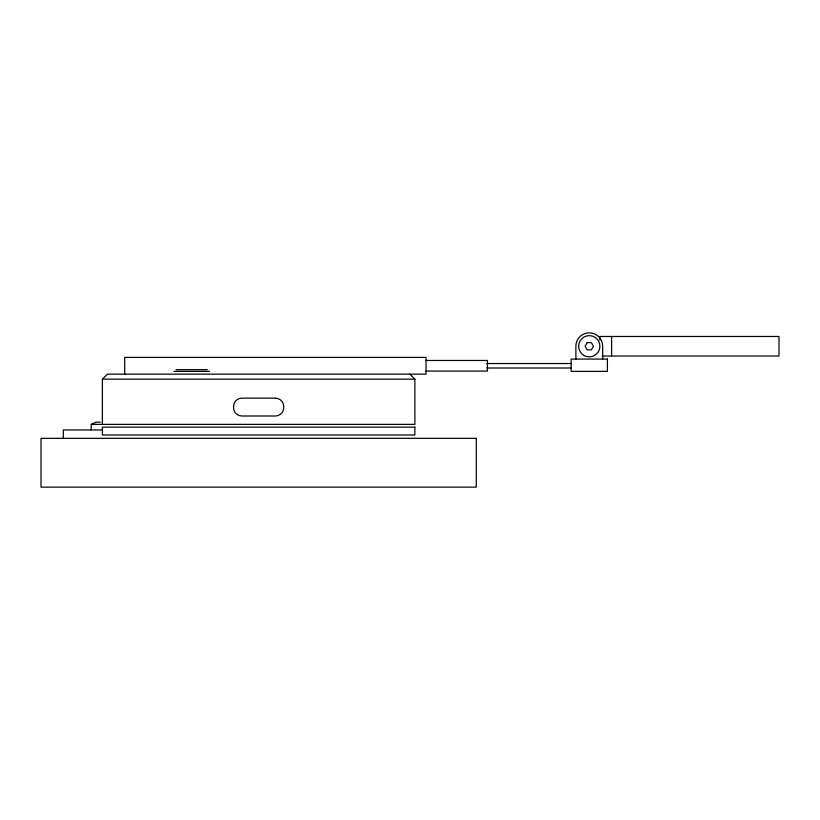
<?xml version="1.0" encoding="UTF-8"?>
<svg xmlns="http://www.w3.org/2000/svg" width="820" height="820" viewBox="0 0 820 820"><rect width="100%" height="100%" fill="white"/><g stroke="black" fill="none" stroke-linecap="round" stroke-linejoin="round"><path stroke-width="1.23" d="M102.387 424.37L102.387 379.168L107.41 374.145L426.041 374.145L426.041 357.407L124.701 357.407L124.701 374.145M91.225 429.946L91.225 424.37L96.248 422.136L100.429 422.136M602.218 356.013L779 356.013L779 336.477L599.871 336.477L599.871 340.136M426.072 360.472L487.428 360.472L487.428 371.081L426.072 371.081M486.762 363.547L571.13 363.547M486.762 368.006L571.13 368.006M176.044 369.687L207.296 369.687M173.809 371.357L209.53 371.357M102.387 379.168L414.879 379.168L414.879 424.37L91.225 424.37M102.572 429.946L63.324 429.946L63.324 438.321M409.856 374.145L414.879 379.168M611.587 336.477L611.587 356.013M602.659 359.078L602.659 346.245A13.397 13.397 0 0 0 589.272 332.848A13.397 13.397 0 0 0 575.876 346.245L575.876 359.078M587.171 342.616L585.08 346.245L587.171 349.873L591.364 349.873L593.454 346.245L591.364 342.616L587.171 342.616M607.405 359.078L571.13 359.078L571.13 371.357L607.405 371.357L607.405 359.078M275.377 398.141L241.89 398.141A8.374 8.374 0 0 0 233.526 406.515L233.526 407.632A8.374 8.374 0 0 0 241.89 415.996L275.377 415.996A8.374 8.374 0 0 0 283.74 407.632L283.74 406.515A8.374 8.374 0 0 0 275.377 398.141M414.879 427.158L102.387 427.158L102.387 434.969L414.879 434.969L414.879 427.158M476.266 438.321L41 438.321L41 487.152L476.266 487.152L476.266 438.321M583.963 355.429A10.598 10.598 0 0 0 599.871 346.245A10.598 10.598 0 0 0 583.963 337.061A10.598 10.598 0 0 0 583.963 355.429"/></g></svg>
